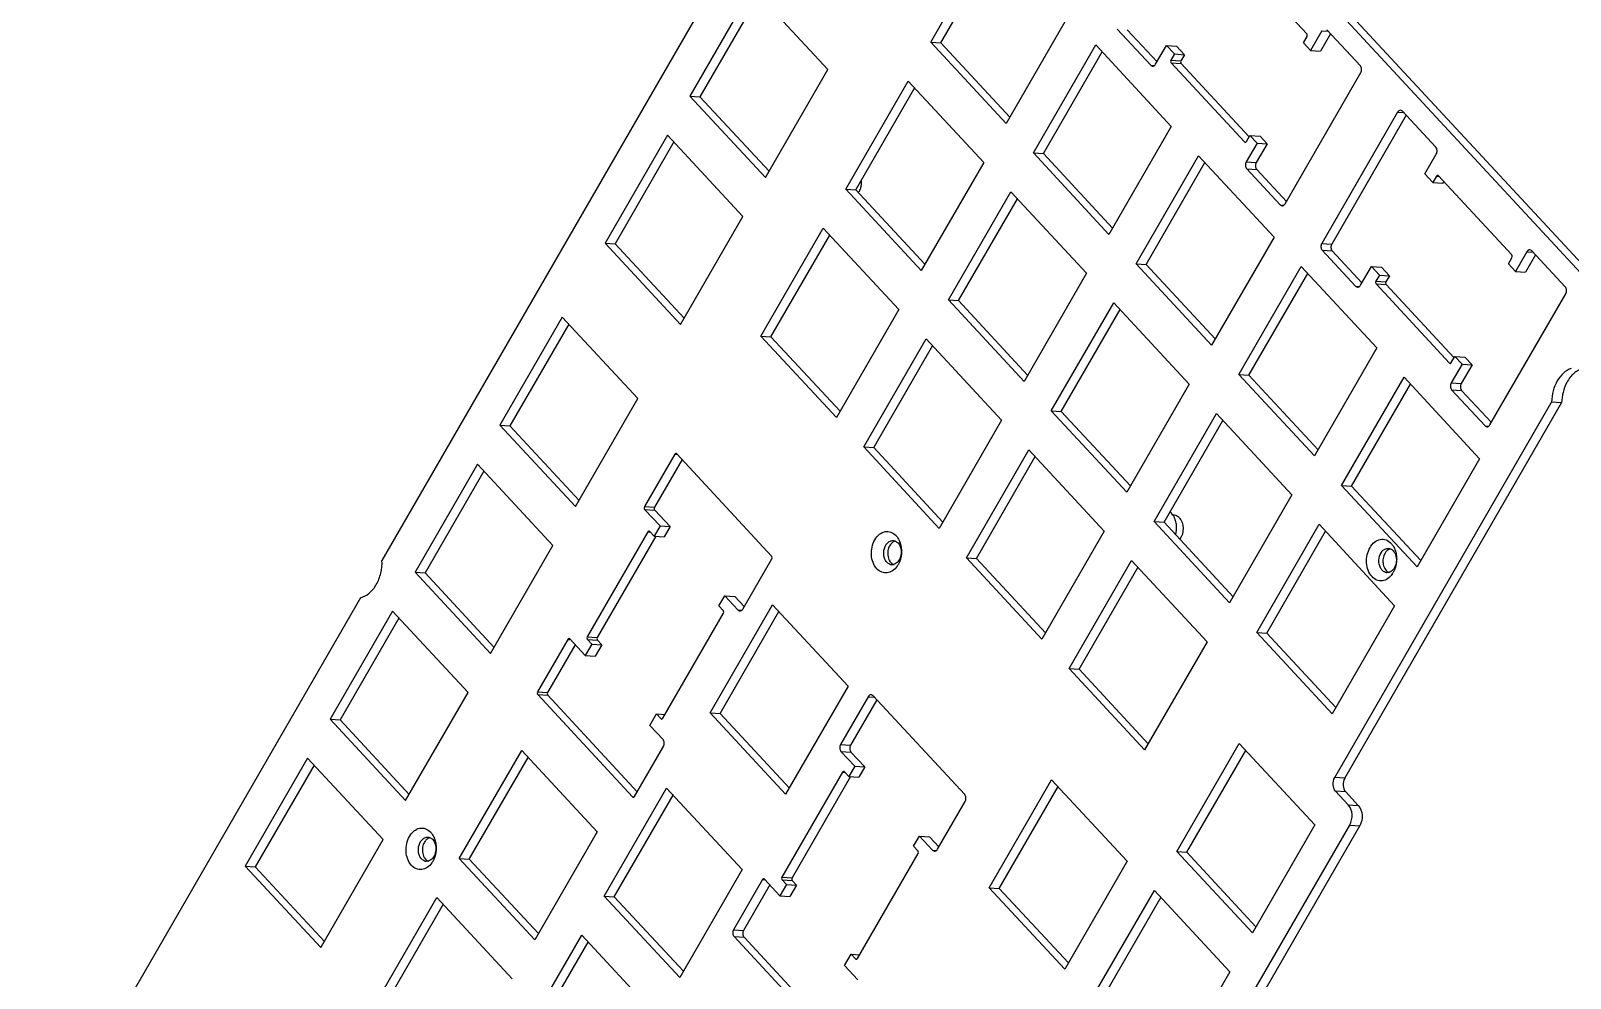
# Model space of a CAD drawing. Header units: millimetres. Extents: x 2563 to 3873, y -1388 to 61.
# Drawn here: x 3207.6 to 3366.7, y -1074.1 to -976.2 of the extents above; entities that cross this region are included whole.
import ezdxf

# ---------------------------------------------------------------- set-up
doc = ezdxf.new("R2010")
doc.units = ezdxf.units.MM
doc.header["$LTSCALE"] = 30.734
doc.layers.get('0').update_dxf_attribs({"linetype": 'CONTINUOUS'})

msp = doc.modelspace()

# ---------------------------------------------------------------- linework, layer by layer
at = {"color": 7, "linetype": 'Continuous'}
for p, q in [((3369.542, -1003.128), (3304.277, -932.716)), ((3370.579, -1003.198), (3305.313, -932.786)), ((3289.886, -951.218), (3243.869, -1030.922)), ((3300.583, -977.34), (3307.031, -966.172)), ((3301.62, -977.41), (3307.694, -966.888)), ((3339.456, -976.494), (3331.876, -968.317)), ((3282.146, -971.753), (3275.699, -982.92)), ((3289.949, -980.171), (3282.146, -971.753)), ((3282.809, -972.468), (3276.735, -982.99)), ((3314.834, -974.59), (3308.386, -985.758)), ((3319.866, -975.995), (3323.321, -979.723)), ((3320.902, -976.065), (3323.973, -979.378)), ((3339.107, -977.412), (3339.476, -976.774)), ((3341.022, -976.166), (3339.844, -978.207)), ((3341.916, -976.483), (3340.88, -978.277)), ((3341.022, -976.166), (3341.662, -976.21)), ((3344.987, -979.796), (3341.531, -976.068)), ((3308.386, -985.758), (3300.583, -977.34)), ((3300.583, -977.34), (3301.62, -977.41)), ((3308.759, -985.112), (3301.62, -977.41)), ((3311.201, -988.794), (3317.648, -977.627)), ((3312.237, -988.864), (3318.312, -978.343)), ((3317.648, -977.627), (3325.451, -986.045)), ((3323.83, -979.625), (3324.954, -977.678)), ((3324.954, -977.678), (3325.778, -978.566)), ((3324.954, -977.678), (3325.991, -977.747)), ((3325.991, -977.747), (3326.814, -978.636)), ((3339.844, -978.207), (3339.107, -977.412)), ((3339.844, -978.207), (3340.88, -978.277)), ((3323.321, -979.723), (3323.711, -979.749)), ((3325.778, -978.566), (3325.41, -979.204)), ((3325.41, -979.204), (3326.446, -979.274)), ((3325.429, -979.484), (3326.465, -979.554)), ((3325.429, -979.484), (3333.009, -987.662)), ((3325.778, -978.566), (3326.814, -978.636)), ((3326.814, -978.636), (3326.446, -979.274)), ((3326.465, -979.554), (3333.458, -987.098)), ((3283.501, -991.338), (3289.949, -980.171)), ((3291.81, -992.535), (3298.258, -981.368)), ((3298.258, -981.368), (3306.061, -989.786)), ((3337.206, -994.056), (3345.035, -980.496)), ((3275.699, -982.92), (3283.501, -991.338)), ((3275.699, -982.92), (3276.735, -982.99)), ((3276.735, -982.99), (3283.874, -990.692)), ((3292.847, -992.605), (3298.921, -982.084)), ((3348.825, -984.585), (3340.996, -998.145)), ((3348.825, -984.585), (3349.465, -984.628)), ((3352.79, -988.215), (3349.334, -984.486)), ((3325.451, -986.045), (3319.004, -997.212)), ((3349.719, -984.902), (3342.033, -998.215)), ((3273.373, -986.948), (3266.925, -998.115)), ((3274.036, -987.664), (3267.962, -998.185)), ((3281.176, -995.366), (3273.373, -986.948)), ((3333.009, -987.662), (3333.09, -987.667)), ((3334.318, -987.779), (3333.193, -989.727)), ((3333.212, -987.622), (3333.581, -986.984)), ((3333.581, -986.984), (3334.617, -987.054)), ((3333.581, -986.984), (3334.318, -987.779)), ((3335.354, -987.849), (3334.23, -989.797)), ((3334.318, -987.779), (3335.354, -987.849)), ((3334.617, -987.054), (3335.354, -987.849)), ((3319.004, -997.212), (3311.201, -988.794)), ((3311.201, -988.794), (3312.237, -988.864)), ((3319.377, -996.567), (3312.237, -988.864)), ((3321.818, -1000.249), (3328.266, -989.082)), ((3328.266, -989.082), (3336.069, -997.5)), ((3351.66, -990.955), (3352.838, -988.914)), ((3306.061, -989.786), (3299.613, -1000.953)), ((3322.855, -1000.319), (3328.929, -989.798)), ((3333.193, -989.727), (3334.23, -989.797)), ((3333.242, -990.426), (3334.278, -990.496)), ((3333.242, -990.426), (3336.697, -994.154)), ((3334.278, -990.496), (3337.349, -993.809)), ((3352.484, -991.844), (3351.66, -990.955)), ((3352.852, -991.205), (3352.484, -991.844)), ((3352.852, -991.205), (3353.052, -991.219)), ((3360.636, -999.344), (3353.056, -991.166)), ((3299.613, -1000.953), (3291.81, -992.535)), ((3291.81, -992.535), (3292.847, -992.605)), ((3299.986, -1000.307), (3292.847, -992.605)), ((3302.428, -1003.99), (3308.875, -992.823)), ((3308.875, -992.823), (3316.678, -1001.241)), ((3352.484, -991.844), (3353.52, -991.913)), ((3353.608, -991.762), (3353.52, -991.913)), ((3303.464, -1004.06), (3309.539, -993.538)), ((3336.697, -994.154), (3337.087, -994.181)), ((3274.728, -1006.534), (3281.176, -995.366)), ((3283.037, -1007.73), (3289.485, -996.563)), ((3284.073, -1007.8), (3290.148, -997.279)), ((3289.485, -996.563), (3297.287, -1004.981)), ((3336.069, -997.5), (3329.621, -1008.667)), ((3266.925, -998.115), (3274.728, -1006.534)), ((3266.925, -998.115), (3267.962, -998.185)), ((3267.962, -998.185), (3275.101, -1005.888)), ((3340.996, -998.145), (3342.033, -998.215)), ((3341.045, -998.844), (3342.081, -998.914)), ((3341.045, -998.844), (3344.5, -1002.572)), ((3342.081, -998.914), (3345.152, -1002.227)), ((3362.202, -999.016), (3361.023, -1001.057)), ((3362.202, -999.016), (3362.842, -999.059)), ((3366.166, -1002.646), (3362.711, -998.918)), ((3321.818, -1000.249), (3322.855, -1000.319)), ((3329.621, -1008.667), (3321.818, -1000.249)), ((3329.994, -1008.021), (3322.855, -1000.319)), ((3332.436, -1011.704), (3338.883, -1000.537)), ((3338.883, -1000.537), (3346.686, -1008.955)), ((3345.009, -1002.474), (3346.134, -1000.527)), ((3346.134, -1000.527), (3347.17, -1000.597)), ((3346.134, -1000.527), (3346.957, -1001.415)), ((3347.17, -1000.597), (3347.994, -1001.485)), ((3360.286, -1000.262), (3360.655, -999.624)), ((3361.023, -1001.057), (3360.286, -1000.262)), ((3363.095, -999.333), (3362.06, -1001.127)), ((3316.678, -1001.241), (3310.231, -1012.408)), ((3333.472, -1011.774), (3339.547, -1001.252)), ((3346.957, -1001.415), (3346.589, -1002.054)), ((3346.589, -1002.054), (3347.625, -1002.124)), ((3346.608, -1002.333), (3347.644, -1002.403)), ((3346.608, -1002.333), (3354.188, -1010.511)), ((3346.957, -1001.415), (3347.994, -1001.485)), ((3347.994, -1001.485), (3347.625, -1002.124)), ((3361.023, -1001.057), (3362.06, -1001.127)), ((3344.5, -1002.572), (3344.89, -1002.599)), ((3347.644, -1002.403), (3354.637, -1009.948)), ((3358.386, -1016.905), (3366.215, -1003.345)), ((3297.287, -1004.981), (3290.84, -1016.149)), ((3310.231, -1012.408), (3302.428, -1003.99)), ((3302.428, -1003.99), (3303.464, -1004.06)), ((3310.603, -1011.762), (3303.464, -1004.06)), ((3313.045, -1015.445), (3319.493, -1004.277)), ((3314.081, -1015.514), (3320.156, -1004.993)), ((3319.493, -1004.277), (3327.295, -1012.695)), ((3262.504, -1005.773), (3256.057, -1016.94)), ((3263.168, -1006.489), (3257.093, -1017.01)), ((3270.307, -1014.191), (3262.504, -1005.773)), ((3290.84, -1016.149), (3283.037, -1007.73)), ((3283.037, -1007.73), (3284.073, -1007.8)), ((3291.213, -1015.503), (3284.073, -1007.8)), ((3293.655, -1019.185), (3300.102, -1008.018)), ((3294.691, -1019.255), (3300.765, -1008.734)), ((3300.102, -1008.018), (3307.905, -1016.436)), ((3346.686, -1008.955), (3340.239, -1020.122)), ((3354.392, -1010.472), (3354.76, -1009.834)), ((3354.76, -1009.834), (3355.796, -1009.904)), ((3354.76, -1009.834), (3355.497, -1010.629)), ((3355.796, -1009.904), (3356.533, -1010.699)), ((3332.436, -1011.704), (3333.472, -1011.774)), ((3340.239, -1020.122), (3332.436, -1011.704)), ((3340.612, -1019.476), (3333.472, -1011.774)), ((3354.188, -1010.511), (3354.269, -1010.517)), ((3355.497, -1010.629), (3354.373, -1012.576)), ((3356.533, -1010.699), (3355.409, -1012.646)), ((3355.497, -1010.629), (3356.533, -1010.699)), ((3327.295, -1012.695), (3320.848, -1023.863)), ((3343.053, -1023.159), (3349.501, -1011.991)), ((3344.09, -1023.229), (3350.164, -1012.707)), ((3349.501, -1011.991), (3357.304, -1020.409)), ((3354.373, -1012.576), (3355.409, -1012.646)), ((3354.421, -1013.276), (3355.457, -1013.346)), ((3354.421, -1013.276), (3357.877, -1017.004)), ((3355.457, -1013.346), (3358.528, -1016.658)), ((3263.86, -1025.358), (3270.307, -1014.191)), ((3342.34, -1053.377), (3364.759, -1014.546)), ((3343.377, -1053.447), (3365.795, -1014.616)), ((3365.795, -1014.616), (3364.759, -1014.546)), ((3307.905, -1016.436), (3301.457, -1027.603)), ((3320.848, -1023.863), (3313.045, -1015.445)), ((3313.045, -1015.445), (3314.081, -1015.514)), ((3321.221, -1023.217), (3314.081, -1015.514)), ((3323.663, -1026.899), (3330.11, -1015.732)), ((3324.699, -1026.969), (3330.774, -1016.448)), ((3330.11, -1015.732), (3337.913, -1024.15)), ((3256.057, -1016.94), (3263.86, -1025.358)), ((3256.057, -1016.94), (3257.093, -1017.01)), ((3257.093, -1017.01), (3264.233, -1024.713)), ((3357.877, -1017.004), (3358.266, -1017.03)), ((3301.457, -1027.603), (3293.655, -1019.185)), ((3293.655, -1019.185), (3294.691, -1019.255)), ((3301.83, -1026.958), (3294.691, -1019.255)), ((3304.272, -1030.64), (3310.72, -1019.473)), ((3310.72, -1019.473), (3318.522, -1027.891)), ((3253.731, -1020.968), (3247.284, -1032.136)), ((3261.534, -1029.387), (3253.731, -1020.968)), ((3274.129, -1019.936), (3270.997, -1025.36)), ((3274.884, -1020.492), (3272.033, -1025.43)), ((3274.129, -1019.936), (3274.329, -1019.949)), ((3284.141, -1030.479), (3274.332, -1019.896)), ((3305.308, -1030.71), (3311.383, -1020.188)), ((3357.304, -1020.409), (3350.856, -1031.577)), ((3254.395, -1021.684), (3248.32, -1032.206)), ((3337.913, -1024.15), (3331.466, -1035.317)), ((3343.053, -1023.159), (3344.09, -1023.229)), ((3350.856, -1031.577), (3343.053, -1023.159)), ((3351.229, -1030.931), (3344.09, -1023.229)), ((3270.997, -1025.36), (3272.033, -1025.43)), ((3271.016, -1025.639), (3272.61, -1027.358)), ((3271.016, -1025.639), (3272.053, -1025.709)), ((3272.053, -1025.709), (3273.646, -1027.428)), ((3325.566, -1026.194), (3325.684, -1026.202)), ((3272.61, -1027.358), (3272.001, -1028.413)), ((3272.61, -1027.358), (3273.646, -1027.428)), ((3273.646, -1027.428), (3273.037, -1028.483)), ((3323.663, -1026.899), (3324.699, -1026.969)), ((3331.466, -1035.317), (3323.663, -1026.899)), ((3331.838, -1034.672), (3324.699, -1026.969)), ((3334.28, -1038.354), (3340.728, -1027.187)), ((3340.728, -1027.187), (3348.53, -1035.605)), ((3255.087, -1040.554), (3261.534, -1029.387)), ((3271.351, -1027.971), (3265.088, -1038.819)), ((3272.166, -1028.424), (3266.124, -1038.889)), ((3271.351, -1027.971), (3271.551, -1027.985)), ((3272.001, -1028.413), (3271.555, -1027.932)), ((3272.001, -1028.413), (3273.037, -1028.483)), ((3318.522, -1027.891), (3312.075, -1039.058)), ((3335.316, -1038.424), (3341.391, -1027.902)), ((3281.167, -1035.944), (3284.161, -1030.759)), ((3304.272, -1030.64), (3305.308, -1030.71)), ((3312.075, -1039.058), (3304.272, -1030.64)), ((3312.448, -1038.412), (3305.308, -1030.71)), ((3314.89, -1042.095), (3321.337, -1030.927)), ((3321.337, -1030.927), (3329.14, -1039.346)), ((3247.284, -1032.136), (3255.087, -1040.554)), ((3247.284, -1032.136), (3248.32, -1032.206)), ((3248.32, -1032.206), (3255.46, -1039.908)), ((3315.926, -1042.165), (3322, -1031.643)), ((3241.643, -1034.778), (3188.974, -1126.003)), ((3277.789, -1046.665), (3284.237, -1035.497)), ((3278.689, -1035.629), (3279.298, -1034.574)), ((3279.135, -1036.11), (3278.689, -1035.629)), ((3279.298, -1034.574), (3280.658, -1036.042)), ((3279.298, -1034.574), (3280.334, -1034.644)), ((3280.334, -1034.644), (3281.31, -1035.697)), ((3284.237, -1035.497), (3292.04, -1043.916)), ((3348.53, -1035.605), (3342.083, -1046.772)), ((3244.958, -1036.164), (3238.511, -1047.331)), ((3245.622, -1036.88), (3239.547, -1047.401)), ((3252.761, -1044.582), (3244.958, -1036.164)), ((3272.891, -1047.238), (3279.154, -1036.389)), ((3278.826, -1046.735), (3284.9, -1036.213)), ((3280.658, -1036.042), (3281.048, -1036.068)), ((3265.088, -1038.819), (3266.124, -1038.889)), ((3334.28, -1038.354), (3335.316, -1038.424)), ((3342.083, -1046.772), (3334.28, -1038.354)), ((3342.456, -1046.126), (3335.316, -1038.424)), ((3263.076, -1039.079), (3259.944, -1044.504)), ((3263.831, -1039.636), (3260.98, -1044.573)), ((3263.076, -1039.079), (3263.276, -1039.093)), ((3264.873, -1040.759), (3263.279, -1039.04)), ((3265.553, -1039.58), (3264.873, -1040.759)), ((3265.107, -1039.099), (3265.553, -1039.58)), ((3265.107, -1039.099), (3266.144, -1039.169)), ((3265.553, -1039.58), (3266.589, -1039.65)), ((3266.589, -1039.65), (3265.909, -1040.829)), ((3266.144, -1039.169), (3266.589, -1039.65)), ((3329.14, -1039.346), (3322.692, -1050.513)), ((3264.873, -1040.759), (3265.909, -1040.829)), ((3314.89, -1042.095), (3315.926, -1042.165)), ((3322.692, -1050.513), (3314.89, -1042.095)), ((3323.065, -1049.867), (3315.926, -1042.165)), ((3246.314, -1055.749), (3252.761, -1044.582)), ((3259.944, -1044.504), (3260.98, -1044.573)), ((3259.964, -1044.783), (3269.773, -1055.366)), ((3259.964, -1044.783), (3261, -1044.853)), ((3261, -1044.853), (3270.257, -1054.841)), ((3292.04, -1043.916), (3285.592, -1055.083)), ((3294.113, -1045.011), (3291.258, -1049.956)), ((3295.007, -1045.328), (3292.294, -1050.026)), ((3294.113, -1045.011), (3294.753, -1045.054)), ((3304.097, -1055.135), (3294.622, -1044.913)), ((3271.561, -1047.975), (3272.241, -1046.796)), ((3272.241, -1046.796), (3272.687, -1047.277)), ((3272.241, -1046.796), (3273.112, -1046.855)), ((3285.592, -1055.083), (3277.789, -1046.665)), ((3277.789, -1046.665), (3278.826, -1046.735)), ((3285.965, -1054.437), (3278.826, -1046.735)), ((3238.511, -1047.331), (3246.314, -1055.749)), ((3238.511, -1047.331), (3239.547, -1047.401)), ((3239.547, -1047.401), (3246.686, -1055.104)), ((3272.922, -1049.443), (3271.561, -1047.975)), ((3272.687, -1047.277), (3272.768, -1047.282)), ((3291.258, -1049.956), (3292.294, -1050.026)), ((3326.025, -1061.018), (3332.473, -1049.851)), ((3332.473, -1049.851), (3340.275, -1058.269)), ((3236.185, -1051.359), (3229.738, -1062.527)), ((3243.988, -1059.777), (3236.185, -1051.359)), ((3251.859, -1061.732), (3258.307, -1050.565)), ((3252.896, -1061.802), (3258.97, -1051.281)), ((3258.307, -1050.565), (3266.11, -1058.983)), ((3269.976, -1055.327), (3272.97, -1050.142)), ((3291.306, -1050.656), (3292.732, -1052.194)), ((3291.306, -1050.656), (3292.343, -1050.726)), ((3292.343, -1050.726), (3293.769, -1052.264)), ((3327.061, -1061.088), (3333.136, -1050.566)), ((3236.848, -1052.075), (3230.774, -1062.597)), ((3291.474, -1052.807), (3285.211, -1063.655)), ((3292.289, -1053.26), (3286.247, -1063.725)), ((3291.474, -1052.807), (3291.674, -1052.821)), ((3292.123, -1053.249), (3291.678, -1052.768)), ((3292.732, -1052.194), (3292.123, -1053.249)), ((3292.123, -1053.249), (3293.16, -1053.319)), ((3292.732, -1052.194), (3293.769, -1052.264)), ((3293.769, -1052.264), (3293.16, -1053.319)), ((3266.843, -1065.625), (3273.29, -1054.458)), ((3273.29, -1054.458), (3281.093, -1062.876)), ((3306.635, -1064.759), (3313.082, -1053.591)), ((3307.671, -1064.829), (3313.745, -1054.307)), ((3313.082, -1053.591), (3320.885, -1062.01)), ((3343.377, -1053.447), (3342.34, -1053.377)), ((3343.473, -1054.846), (3342.437, -1054.776)), ((3343.741, -1056.183), (3342.437, -1054.776)), ((3344.778, -1056.253), (3343.473, -1054.846)), ((3267.879, -1065.695), (3273.953, -1055.174)), ((3269.773, -1055.366), (3269.854, -1055.372)), ((3301.29, -1060.78), (3304.145, -1055.834)), ((3343.741, -1056.183), (3344.778, -1056.253)), ((3266.11, -1058.983), (3259.662, -1070.15)), ((3298.812, -1060.464), (3299.42, -1059.41)), ((3299.42, -1059.41), (3300.457, -1059.48)), ((3299.42, -1059.41), (3300.781, -1060.878)), ((3300.457, -1059.48), (3301.433, -1060.533)), ((3317.13, -1104.625), (3343.886, -1058.281)), ((3318.166, -1104.695), (3344.923, -1058.351)), ((3340.275, -1058.269), (3333.828, -1069.436)), ((3343.886, -1058.281), (3344.923, -1058.351)), ((3237.541, -1070.945), (3243.988, -1059.777)), ((3293.014, -1072.073), (3299.277, -1061.225)), ((3299.257, -1060.945), (3298.812, -1060.464)), ((3300.781, -1060.878), (3301.171, -1060.904)), ((3326.025, -1061.018), (3327.061, -1061.088)), ((3333.828, -1069.436), (3326.025, -1061.018)), ((3334.201, -1068.79), (3327.061, -1061.088)), ((3229.738, -1062.527), (3237.541, -1070.945)), ((3229.738, -1062.527), (3230.774, -1062.597)), ((3230.774, -1062.597), (3237.913, -1070.299)), ((3259.662, -1070.15), (3251.859, -1061.732)), ((3251.859, -1061.732), (3252.896, -1061.802)), ((3260.035, -1069.505), (3252.896, -1061.802)), ((3320.885, -1062.01), (3314.437, -1073.177)), ((3281.093, -1062.876), (3274.645, -1074.043)), ((3283.199, -1063.915), (3280.205, -1069.1)), ((3283.199, -1063.915), (3283.399, -1063.929)), ((3284.995, -1065.595), (3283.402, -1063.876)), ((3285.676, -1064.416), (3284.995, -1065.595)), ((3285.211, -1063.655), (3286.247, -1063.725)), ((3285.23, -1063.935), (3285.676, -1064.416)), ((3285.23, -1063.935), (3286.266, -1064.005)), ((3285.676, -1064.416), (3286.712, -1064.486)), ((3286.266, -1064.005), (3286.712, -1064.486)), ((3243.086, -1076.928), (3249.534, -1065.76)), ((3249.534, -1065.76), (3257.336, -1074.179)), ((3274.645, -1074.043), (3266.843, -1065.625)), ((3266.843, -1065.625), (3267.879, -1065.695)), ((3275.018, -1073.398), (3267.879, -1065.695)), ((3283.954, -1064.471), (3281.241, -1069.17)), ((3284.995, -1065.595), (3286.032, -1065.665)), ((3286.712, -1064.486), (3286.032, -1065.665)), ((3306.635, -1064.759), (3307.671, -1064.829)), ((3314.437, -1073.177), (3306.635, -1064.759)), ((3314.81, -1072.531), (3307.671, -1064.829)), ((3317.252, -1076.213), (3323.7, -1065.046)), ((3318.288, -1076.283), (3324.363, -1065.762)), ((3323.7, -1065.046), (3331.502, -1073.464)), ((3244.122, -1076.998), (3250.197, -1066.476)), ((3280.205, -1069.1), (3281.241, -1069.17)), ((3258.069, -1080.821), (3264.517, -1069.653)), ((3259.106, -1080.891), (3265.18, -1070.369)), ((3264.517, -1069.653), (3272.32, -1078.072)), ((3280.254, -1069.8), (3281.29, -1069.87)), ((3280.254, -1069.8), (3289.728, -1080.022)), ((3281.29, -1069.87), (3290.38, -1079.677)), ((3291.684, -1072.81), (3292.364, -1071.632)), ((3292.364, -1071.632), (3293.235, -1071.69)), ((3292.364, -1071.632), (3292.81, -1072.113)), ((3292.81, -1072.113), (3292.891, -1072.118)), ((3293.044, -1074.278), (3291.684, -1072.81)), ((3331.502, -1073.464), (3325.055, -1084.632))]:
    msp.add_line(p, q, dxfattribs=at)
for centre, radius, start, end in [((3291.365, -991.779), 2.07, 347.67468, 4.8481), ((3324.422, -1027.001), 1.425, 42.76841, 51.07924), ((3324.081, -1027.271), 1.861, 29.75794, 34.10822), ((3323.765, -1027.426), 2.213, 18.91531, 21.49828), ((3295.176, -1029.851), 2.369, 19.34518, 21.50483), ((3346.356, -1030.66), 2.369, 19.34518, 21.50483), ((3296.594, -1030.691), 0.673, 249.4994, 254.31806), ((3296.588, -1030.71), 0.653, 254.34493, 266.14095), ((3296.578, -1030.653), 0.711, 285.6252, 289.42101), ((3295.274, -1030.251), 2.23, 325.30026, 330.02624), ((3347.775, -1031.499), 0.673, 249.4994, 254.31806), ((3347.769, -1031.518), 0.653, 254.34493, 266.14095), ((3347.759, -1031.462), 0.711, 285.6252, 289.42101), ((3346.454, -1031.06), 2.23, 325.30026, 330.02624), ((3247.081, -1060.515), 2.369, 19.34518, 21.50483), ((3248.499, -1061.354), 0.673, 249.4994, 254.31806), ((3248.494, -1061.373), 0.653, 254.34493, 266.14095), ((3248.483, -1061.316), 0.711, 285.6252, 289.42101), ((3247.179, -1060.915), 2.23, 325.30026, 330.02624)]:
    msp.add_arc(centre, radius, start, end, dxfattribs=at)
for points, knots in [([(3339.476, -976.774), (3339.513, -976.71), (3339.522, -976.596), (3339.472, -976.511), (3339.456, -976.494)], [0, 0, 0, 0, 0.7653131, 1, 1, 1, 1]), ([(3323.321, -979.723), (3323.335, -979.738), (3323.389, -979.788), (3323.463, -979.819), (3323.518, -979.823)], [0, 0, 0, 0, 0.265136, 1, 1, 1, 1]), ([(3323.678, -979.784), (3323.693, -979.775), (3323.754, -979.733), (3323.802, -979.674), (3323.83, -979.625)], [0, 0, 0, 0, 0.2362048, 1, 1, 1, 1]), ([(3325.41, -979.204), (3325.373, -979.268), (3325.364, -979.382), (3325.414, -979.467), (3325.429, -979.484)], [0, 0, 0, 0, 0.7653131, 1, 1, 1, 1]), ([(3326.446, -979.274), (3326.409, -979.338), (3326.4, -979.452), (3326.45, -979.537), (3326.465, -979.554)], [0, 0, 0, 0, 0.7653131, 1, 1, 1, 1]), ([(3345.035, -980.496), (3345.099, -980.386), (3345.152, -980.134), (3345.067, -979.883), (3344.987, -979.796)], [0, 0, 0, 0, 0.516988, 1, 1, 1, 1]), ([(3349.138, -984.386), (3349.078, -984.382), (3348.946, -984.423), (3348.86, -984.525), (3348.825, -984.585)], [0, 0, 0, 0, 0.4637418, 1, 1, 1, 1]), ([(3349.334, -984.486), (3349.321, -984.472), (3349.266, -984.421), (3349.192, -984.39), (3349.138, -984.386)], [0, 0, 0, 0, 0.265136, 1, 1, 1, 1]), ([(3352.838, -988.914), (3352.901, -988.805), (3352.954, -988.552), (3352.87, -988.301), (3352.79, -988.215)], [0, 0, 0, 0, 0.516988, 1, 1, 1, 1]), ([(3333.193, -989.727), (3333.13, -989.836), (3333.077, -990.089), (3333.162, -990.34), (3333.242, -990.426)], [0, 0, 0, 0, 0.516988, 1, 1, 1, 1]), ([(3334.23, -989.797), (3334.167, -989.906), (3334.114, -990.159), (3334.198, -990.41), (3334.278, -990.496)], [0, 0, 0, 0, 0.516988, 1, 1, 1, 1]), ([(3352.977, -991.126), (3352.965, -991.125), (3352.914, -991.131), (3352.872, -991.171), (3352.852, -991.205)], [0, 0, 0, 0, 0.23075, 1, 1, 1, 1]), ([(3293.388, -992.221), (3293.375, -992.282), (3293.312, -992.515), (3293.205, -992.738), (3293.1, -992.882)], [0, 0, 0, 0, 0.2598976, 1, 1, 1, 1]), ([(3336.697, -994.154), (3336.711, -994.169), (3336.766, -994.219), (3336.839, -994.251), (3336.894, -994.254)], [0, 0, 0, 0, 0.265136, 1, 1, 1, 1]), ([(3337.054, -994.215), (3337.069, -994.206), (3337.13, -994.164), (3337.178, -994.105), (3337.206, -994.056)], [0, 0, 0, 0, 0.2362048, 1, 1, 1, 1]), ([(3340.996, -998.145), (3340.933, -998.254), (3340.88, -998.507), (3340.965, -998.758), (3341.045, -998.844)], [0, 0, 0, 0, 0.516988, 1, 1, 1, 1]), ([(3342.033, -998.215), (3341.969, -998.324), (3341.916, -998.577), (3342.001, -998.828), (3342.081, -998.914)], [0, 0, 0, 0, 0.516988, 1, 1, 1, 1]), ([(3362.514, -998.818), (3362.455, -998.814), (3362.322, -998.854), (3362.236, -998.956), (3362.202, -999.016)], [0, 0, 0, 0, 0.4637418, 1, 1, 1, 1]), ([(3362.711, -998.918), (3362.697, -998.903), (3362.643, -998.853), (3362.569, -998.821), (3362.514, -998.818)], [0, 0, 0, 0, 0.265136, 1, 1, 1, 1]), ([(3360.655, -999.624), (3360.692, -999.559), (3360.701, -999.445), (3360.651, -999.36), (3360.636, -999.344)], [0, 0, 0, 0, 0.7653131, 1, 1, 1, 1]), ([(3346.589, -1002.054), (3346.552, -1002.118), (3346.543, -1002.232), (3346.593, -1002.317), (3346.608, -1002.333)], [0, 0, 0, 0, 0.7653131, 1, 1, 1, 1]), ([(3347.625, -1002.124), (3347.588, -1002.188), (3347.579, -1002.302), (3347.629, -1002.387), (3347.644, -1002.403)], [0, 0, 0, 0, 0.7653131, 1, 1, 1, 1]), ([(3344.5, -1002.572), (3344.514, -1002.587), (3344.568, -1002.637), (3344.642, -1002.669), (3344.697, -1002.673)], [0, 0, 0, 0, 0.265136, 1, 1, 1, 1]), ([(3344.857, -1002.633), (3344.872, -1002.625), (3344.933, -1002.582), (3344.981, -1002.523), (3345.009, -1002.474)], [0, 0, 0, 0, 0.2362048, 1, 1, 1, 1]), ([(3366.215, -1003.345), (3366.278, -1003.236), (3366.331, -1002.983), (3366.246, -1002.732), (3366.166, -1002.646)], [0, 0, 0, 0, 0.516988, 1, 1, 1, 1]), ([(3366.769, -1011.065), (3366.48, -1011.171), (3365.918, -1011.534), (3365.287, -1012.358), (3364.873, -1013.394), (3364.767, -1014.157), (3364.759, -1014.546)], [0, 0, 0, 0, 0.2177218, 0.4602171, 0.72452, 1, 1, 1, 1]), ([(3367.805, -1011.135), (3367.7, -1011.173), (3367.268, -1011.373), (3366.904, -1011.704), (3366.679, -1011.987)], [0, 0, 0, 0, 0.2365376, 1, 1, 1, 1]), ([(3354.373, -1012.576), (3354.31, -1012.685), (3354.257, -1012.938), (3354.341, -1013.189), (3354.421, -1013.276)], [0, 0, 0, 0, 0.516988, 1, 1, 1, 1]), ([(3355.409, -1012.646), (3355.346, -1012.755), (3355.293, -1013.008), (3355.377, -1013.259), (3355.457, -1013.346)], [0, 0, 0, 0, 0.516988, 1, 1, 1, 1]), ([(3366.679, -1011.987), (3366.541, -1012.16), (3366.033, -1012.949), (3365.81, -1013.904), (3365.795, -1014.616)], [0, 0, 0, 0, 0.2370169, 1, 1, 1, 1]), ([(3357.877, -1017.004), (3357.89, -1017.018), (3357.945, -1017.069), (3358.019, -1017.1), (3358.073, -1017.104)], [0, 0, 0, 0, 0.265136, 1, 1, 1, 1]), ([(3358.233, -1017.065), (3358.248, -1017.056), (3358.309, -1017.014), (3358.357, -1016.954), (3358.386, -1016.905)], [0, 0, 0, 0, 0.2362048, 1, 1, 1, 1]), ([(3274.253, -1019.856), (3274.242, -1019.855), (3274.19, -1019.861), (3274.148, -1019.902), (3274.129, -1019.936)], [0, 0, 0, 0, 0.23075, 1, 1, 1, 1]), ([(3270.997, -1025.36), (3270.96, -1025.424), (3270.951, -1025.538), (3271.001, -1025.623), (3271.016, -1025.639)], [0, 0, 0, 0, 0.7653131, 1, 1, 1, 1]), ([(3272.033, -1025.43), (3271.996, -1025.494), (3271.987, -1025.608), (3272.037, -1025.693), (3272.053, -1025.709)], [0, 0, 0, 0, 0.7653131, 1, 1, 1, 1]), ([(3325.986, -1027.351), (3325.982, -1027.295), (3325.961, -1027.077), (3325.912, -1026.862), (3325.859, -1026.708)], [0, 0, 0, 0, 0.2550957, 1, 1, 1, 1]), ([(3325.901, -1026.248), (3325.936, -1026.26), (3326.074, -1026.321), (3326.196, -1026.418), (3326.274, -1026.502)], [0, 0, 0, 0, 0.2414709, 1, 1, 1, 1]), ([(3326.274, -1026.502), (3326.533, -1026.782), (3326.784, -1027.601), (3326.568, -1028.41), (3326.332, -1028.735)], [0, 0, 0, 0, 0.4874752, 1, 1, 1, 1]), ([(3271.476, -1027.892), (3271.464, -1027.891), (3271.413, -1027.896), (3271.371, -1027.937), (3271.351, -1027.971)], [0, 0, 0, 0, 0.23075, 1, 1, 1, 1]), ([(3295.017, -1031.788), (3294.672, -1031.415), (3294.4, -1030.595), (3294.481, -1029.538), (3294.759, -1028.782), (3295.223, -1028.203), (3295.834, -1027.89), (3296.497, -1027.943), (3296.851, -1028.2), (3296.997, -1028.358)], [0, 0, 0, 0, 0.2627513, 0.407557, 0.5469772, 0.6729125, 0.7839529, 0.8884344, 1, 1, 1, 1]), ([(3295.808, -1030.687), (3295.72, -1030.429), (3295.686, -1029.874), (3295.904, -1029.355), (3296.077, -1029.16)], [0, 0, 0, 0, 0.5116141, 1, 1, 1, 1]), ([(3296.077, -1029.16), (3296.161, -1029.066), (3296.353, -1028.911), (3296.599, -1028.86), (3296.713, -1028.867)], [0, 0, 0, 0, 0.5251894, 1, 1, 1, 1]), ([(3296.492, -1029.188), (3296.465, -1029.218), (3296.358, -1029.353), (3296.28, -1029.509), (3296.236, -1029.632)], [0, 0, 0, 0, 0.2391772, 1, 1, 1, 1]), ([(3296.902, -1028.919), (3296.865, -1028.93), (3296.71, -1028.987), (3296.576, -1029.094), (3296.492, -1029.188)], [0, 0, 0, 0, 0.237164, 1, 1, 1, 1]), ([(3296.997, -1028.358), (3297.037, -1028.4), (3297.194, -1028.589), (3297.312, -1028.809), (3297.38, -1028.983)], [0, 0, 0, 0, 0.2380765, 1, 1, 1, 1]), ([(3297.204, -1029.117), (3297.258, -1029.176), (3297.46, -1029.457), (3297.536, -1029.816), (3297.532, -1030.081)], [0, 0, 0, 0, 0.2303945, 1, 1, 1, 1]), ([(3297.411, -1029.066), (3297.431, -1029.122), (3297.502, -1029.352), (3297.542, -1029.592), (3297.554, -1029.774)], [0, 0, 0, 0, 0.2445506, 1, 1, 1, 1]), ([(3346.197, -1032.596), (3345.852, -1032.224), (3345.581, -1031.403), (3345.662, -1030.347), (3345.939, -1029.591), (3346.404, -1029.012), (3347.015, -1028.699), (3347.678, -1028.751), (3348.031, -1029.008), (3348.178, -1029.166)], [0, 0, 0, 0, 0.2627513, 0.407557, 0.5469772, 0.6729125, 0.7839529, 0.8884344, 1, 1, 1, 1]), ([(3348.178, -1029.166), (3348.217, -1029.209), (3348.374, -1029.398), (3348.492, -1029.617), (3348.561, -1029.791)], [0, 0, 0, 0, 0.2380765, 1, 1, 1, 1]), ([(3241.643, -1034.778), (3241.974, -1034.697), (3242.635, -1034.335), (3243.36, -1033.416), (3243.808, -1032.234), (3243.888, -1031.362), (3243.869, -1030.922)], [0, 0, 0, 0, 0.2143395, 0.4562139, 0.7227617, 1, 1, 1, 1]), ([(3284.161, -1030.759), (3284.198, -1030.695), (3284.207, -1030.581), (3284.157, -1030.496), (3284.141, -1030.479)], [0, 0, 0, 0, 0.7653131, 1, 1, 1, 1]), ([(3296.053, -1031.112), (3296.027, -1031.083), (3295.923, -1030.956), (3295.848, -1030.805), (3295.808, -1030.687)], [0, 0, 0, 0, 0.2365284, 1, 1, 1, 1]), ([(3296.14, -1030.177), (3296.139, -1030.247), (3296.152, -1030.518), (3296.232, -1030.787), (3296.334, -1030.959)], [0, 0, 0, 0, 0.261664, 1, 1, 1, 1]), ([(3297.436, -1030.626), (3297.379, -1030.786), (3297.223, -1031.074), (3296.954, -1031.274), (3296.815, -1031.324)], [0, 0, 0, 0, 0.5349824, 1, 1, 1, 1]), ([(3297.554, -1029.774), (3297.564, -1029.914), (3297.562, -1030.461), (3297.409, -1031.013), (3297.205, -1031.365)], [0, 0, 0, 0, 0.256167, 1, 1, 1, 1]), ([(3346.988, -1031.495), (3346.9, -1031.237), (3346.867, -1030.682), (3347.085, -1030.163), (3347.258, -1029.969)], [0, 0, 0, 0, 0.5116141, 1, 1, 1, 1]), ([(3347.258, -1029.969), (3347.342, -1029.875), (3347.534, -1029.719), (3347.78, -1029.668), (3347.893, -1029.676)], [0, 0, 0, 0, 0.5251894, 1, 1, 1, 1]), ([(3347.32, -1030.985), (3347.319, -1031.056), (3347.332, -1031.326), (3347.413, -1031.596), (3347.515, -1031.768)], [0, 0, 0, 0, 0.261664, 1, 1, 1, 1]), ([(3347.673, -1029.996), (3347.645, -1030.027), (3347.539, -1030.161), (3347.46, -1030.317), (3347.416, -1030.44)], [0, 0, 0, 0, 0.2391772, 1, 1, 1, 1]), ([(3348.083, -1029.727), (3348.045, -1029.738), (3347.89, -1029.796), (3347.756, -1029.902), (3347.673, -1029.996)], [0, 0, 0, 0, 0.237164, 1, 1, 1, 1]), ([(3348.385, -1029.926), (3348.439, -1029.984), (3348.641, -1030.266), (3348.716, -1030.625), (3348.713, -1030.889)], [0, 0, 0, 0, 0.2303945, 1, 1, 1, 1]), ([(3348.735, -1030.582), (3348.745, -1030.722), (3348.743, -1031.27), (3348.589, -1031.821), (3348.386, -1032.174)], [0, 0, 0, 0, 0.256167, 1, 1, 1, 1]), ([(3348.592, -1029.875), (3348.612, -1029.93), (3348.683, -1030.161), (3348.722, -1030.401), (3348.735, -1030.582)], [0, 0, 0, 0, 0.2445506, 1, 1, 1, 1]), ([(3297.107, -1031.521), (3296.98, -1031.704), (3296.684, -1032.018), (3296.097, -1032.262), (3295.483, -1032.181), (3295.155, -1031.937), (3295.017, -1031.788)], [0, 0, 0, 0, 0.2734501, 0.5171602, 0.7503839, 1, 1, 1, 1]), ([(3296.358, -1031.321), (3296.33, -1031.311), (3296.217, -1031.26), (3296.117, -1031.181), (3296.053, -1031.112)], [0, 0, 0, 0, 0.2418604, 1, 1, 1, 1]), ([(3296.467, -1031.14), (3296.489, -1031.163), (3296.576, -1031.247), (3296.681, -1031.314), (3296.765, -1031.346)], [0, 0, 0, 0, 0.2601906, 1, 1, 1, 1]), ([(3348.288, -1032.329), (3348.161, -1032.512), (3347.864, -1032.827), (3347.278, -1033.07), (3346.664, -1032.99), (3346.336, -1032.745), (3346.197, -1032.596)], [0, 0, 0, 0, 0.2734501, 0.5171602, 0.7503839, 1, 1, 1, 1]), ([(3347.234, -1031.92), (3347.207, -1031.892), (3347.103, -1031.764), (3347.029, -1031.614), (3346.988, -1031.495)], [0, 0, 0, 0, 0.2365284, 1, 1, 1, 1]), ([(3347.539, -1032.13), (3347.511, -1032.119), (3347.397, -1032.068), (3347.298, -1031.989), (3347.234, -1031.92)], [0, 0, 0, 0, 0.2418604, 1, 1, 1, 1]), ([(3347.648, -1031.948), (3347.67, -1031.971), (3347.756, -1032.056), (3347.862, -1032.122), (3347.946, -1032.155)], [0, 0, 0, 0, 0.2601906, 1, 1, 1, 1]), ([(3348.617, -1031.434), (3348.559, -1031.595), (3348.404, -1031.882), (3348.135, -1032.083), (3347.995, -1032.132)], [0, 0, 0, 0, 0.5349824, 1, 1, 1, 1]), ([(3279.154, -1036.389), (3279.191, -1036.325), (3279.2, -1036.211), (3279.15, -1036.126), (3279.135, -1036.11)], [0, 0, 0, 0, 0.7653131, 1, 1, 1, 1]), ([(3280.658, -1036.042), (3280.672, -1036.056), (3280.727, -1036.107), (3280.8, -1036.138), (3280.855, -1036.142)], [0, 0, 0, 0, 0.265136, 1, 1, 1, 1]), ([(3281.015, -1036.103), (3281.03, -1036.094), (3281.091, -1036.052), (3281.139, -1035.993), (3281.167, -1035.944)], [0, 0, 0, 0, 0.2362048, 1, 1, 1, 1]), ([(3265.088, -1038.819), (3265.051, -1038.884), (3265.042, -1038.998), (3265.092, -1039.083), (3265.107, -1039.099)], [0, 0, 0, 0, 0.7653131, 1, 1, 1, 1]), ([(3266.124, -1038.889), (3266.087, -1038.953), (3266.078, -1039.068), (3266.128, -1039.152), (3266.144, -1039.169)], [0, 0, 0, 0, 0.7653131, 1, 1, 1, 1]), ([(3263.201, -1039), (3263.189, -1038.999), (3263.137, -1039.005), (3263.095, -1039.046), (3263.076, -1039.079)], [0, 0, 0, 0, 0.23075, 1, 1, 1, 1]), ([(3259.944, -1044.504), (3259.907, -1044.568), (3259.898, -1044.682), (3259.948, -1044.767), (3259.964, -1044.783)], [0, 0, 0, 0, 0.7653131, 1, 1, 1, 1]), ([(3260.98, -1044.573), (3260.943, -1044.638), (3260.935, -1044.752), (3260.984, -1044.837), (3261, -1044.853)], [0, 0, 0, 0, 0.7653131, 1, 1, 1, 1]), ([(3294.426, -1044.812), (3294.366, -1044.808), (3294.234, -1044.849), (3294.148, -1044.951), (3294.113, -1045.011)], [0, 0, 0, 0, 0.4637418, 1, 1, 1, 1]), ([(3294.622, -1044.913), (3294.609, -1044.898), (3294.554, -1044.847), (3294.48, -1044.816), (3294.426, -1044.812)], [0, 0, 0, 0, 0.265136, 1, 1, 1, 1]), ([(3272.97, -1050.142), (3273.033, -1050.033), (3273.086, -1049.78), (3273.002, -1049.529), (3272.922, -1049.443)], [0, 0, 0, 0, 0.516988, 1, 1, 1, 1]), ([(3291.258, -1049.956), (3291.195, -1050.066), (3291.142, -1050.318), (3291.226, -1050.569), (3291.306, -1050.656)], [0, 0, 0, 0, 0.516988, 1, 1, 1, 1]), ([(3292.294, -1050.026), (3292.231, -1050.136), (3292.178, -1050.388), (3292.262, -1050.639), (3292.343, -1050.726)], [0, 0, 0, 0, 0.516988, 1, 1, 1, 1]), ([(3291.599, -1052.728), (3291.587, -1052.727), (3291.535, -1052.732), (3291.494, -1052.773), (3291.474, -1052.807)], [0, 0, 0, 0, 0.23075, 1, 1, 1, 1]), ([(3342.437, -1054.776), (3342.277, -1054.603), (3342.108, -1054.1), (3342.214, -1053.595), (3342.34, -1053.377)], [0, 0, 0, 0, 0.4830182, 1, 1, 1, 1]), ([(3343.377, -1053.447), (3343.25, -1053.665), (3343.144, -1054.17), (3343.313, -1054.672), (3343.473, -1054.846)], [0, 0, 0, 0, 0.5169818, 1, 1, 1, 1]), ([(3304.145, -1055.834), (3304.209, -1055.725), (3304.262, -1055.472), (3304.177, -1055.221), (3304.097, -1055.135)], [0, 0, 0, 0, 0.516988, 1, 1, 1, 1]), ([(3343.886, -1058.281), (3344.076, -1057.953), (3344.235, -1057.195), (3343.982, -1056.442), (3343.741, -1056.183)], [0, 0, 0, 0, 0.5169818, 1, 1, 1, 1]), ([(3344.778, -1056.253), (3345.018, -1056.512), (3345.271, -1057.265), (3345.112, -1058.023), (3344.923, -1058.351)], [0, 0, 0, 0, 0.4830182, 1, 1, 1, 1]), ([(3246.922, -1062.451), (3246.577, -1062.079), (3246.305, -1061.258), (3246.386, -1060.202), (3246.664, -1059.446), (3247.128, -1058.866), (3247.74, -1058.553), (3248.402, -1058.606), (3248.756, -1058.863), (3248.902, -1059.021)], [0, 0, 0, 0, 0.2627513, 0.407557, 0.5469772, 0.6729125, 0.7839529, 0.8884344, 1, 1, 1, 1]), ([(3247.982, -1059.823), (3248.066, -1059.729), (3248.258, -1059.574), (3248.504, -1059.523), (3248.618, -1059.531)], [0, 0, 0, 0, 0.5251894, 1, 1, 1, 1]), ([(3248.807, -1059.582), (3248.77, -1059.593), (3248.615, -1059.65), (3248.481, -1059.757), (3248.397, -1059.851)], [0, 0, 0, 0, 0.237164, 1, 1, 1, 1]), ([(3248.902, -1059.021), (3248.942, -1059.064), (3249.099, -1059.253), (3249.217, -1059.472), (3249.285, -1059.646)], [0, 0, 0, 0, 0.2380765, 1, 1, 1, 1]), ([(3247.713, -1061.35), (3247.625, -1061.092), (3247.591, -1060.537), (3247.809, -1060.018), (3247.982, -1059.823)], [0, 0, 0, 0, 0.5116141, 1, 1, 1, 1]), ([(3248.045, -1060.84), (3248.044, -1060.911), (3248.057, -1061.181), (3248.137, -1061.451), (3248.239, -1061.623)], [0, 0, 0, 0, 0.261664, 1, 1, 1, 1]), ([(3248.397, -1059.851), (3248.37, -1059.882), (3248.263, -1060.016), (3248.185, -1060.172), (3248.141, -1060.295)], [0, 0, 0, 0, 0.2391772, 1, 1, 1, 1]), ([(3249.109, -1059.781), (3249.163, -1059.839), (3249.365, -1060.12), (3249.441, -1060.479), (3249.437, -1060.744)], [0, 0, 0, 0, 0.2303945, 1, 1, 1, 1]), ([(3249.459, -1060.437), (3249.469, -1060.577), (3249.467, -1061.125), (3249.314, -1061.676), (3249.11, -1062.029)], [0, 0, 0, 0, 0.256167, 1, 1, 1, 1]), ([(3249.316, -1059.73), (3249.336, -1059.785), (3249.407, -1060.016), (3249.447, -1060.256), (3249.459, -1060.437)], [0, 0, 0, 0, 0.2445506, 1, 1, 1, 1]), ([(3299.277, -1061.225), (3299.314, -1061.161), (3299.323, -1061.047), (3299.273, -1060.962), (3299.257, -1060.945)], [0, 0, 0, 0, 0.7653131, 1, 1, 1, 1]), ([(3300.781, -1060.878), (3300.795, -1060.892), (3300.849, -1060.943), (3300.923, -1060.974), (3300.978, -1060.978)], [0, 0, 0, 0, 0.265136, 1, 1, 1, 1]), ([(3301.138, -1060.939), (3301.153, -1060.93), (3301.214, -1060.888), (3301.262, -1060.828), (3301.29, -1060.78)], [0, 0, 0, 0, 0.2362048, 1, 1, 1, 1]), ([(3249.012, -1062.184), (3248.885, -1062.367), (3248.589, -1062.682), (3248.002, -1062.925), (3247.388, -1062.844), (3247.06, -1062.6), (3246.922, -1062.451)], [0, 0, 0, 0, 0.2734501, 0.5171602, 0.7503839, 1, 1, 1, 1]), ([(3247.958, -1061.775), (3247.932, -1061.746), (3247.828, -1061.619), (3247.753, -1061.469), (3247.713, -1061.35)], [0, 0, 0, 0, 0.2365284, 1, 1, 1, 1]), ([(3248.263, -1061.985), (3248.235, -1061.974), (3248.122, -1061.923), (3248.022, -1061.844), (3247.958, -1061.775)], [0, 0, 0, 0, 0.2418604, 1, 1, 1, 1]), ([(3248.373, -1061.803), (3248.394, -1061.826), (3248.481, -1061.911), (3248.586, -1061.977), (3248.67, -1062.01)], [0, 0, 0, 0, 0.2601906, 1, 1, 1, 1]), ([(3249.341, -1061.289), (3249.284, -1061.45), (3249.128, -1061.737), (3248.86, -1061.938), (3248.72, -1061.987)], [0, 0, 0, 0, 0.5349824, 1, 1, 1, 1]), ([(3283.324, -1063.836), (3283.312, -1063.835), (3283.26, -1063.84), (3283.218, -1063.881), (3283.199, -1063.915)], [0, 0, 0, 0, 0.23075, 1, 1, 1, 1]), ([(3285.211, -1063.655), (3285.174, -1063.719), (3285.165, -1063.833), (3285.215, -1063.918), (3285.23, -1063.935)], [0, 0, 0, 0, 0.7653131, 1, 1, 1, 1]), ([(3286.247, -1063.725), (3286.21, -1063.789), (3286.201, -1063.903), (3286.251, -1063.988), (3286.266, -1064.005)], [0, 0, 0, 0, 0.7653131, 1, 1, 1, 1]), ([(3280.205, -1069.1), (3280.142, -1069.209), (3280.089, -1069.462), (3280.173, -1069.713), (3280.254, -1069.8)], [0, 0, 0, 0, 0.516988, 1, 1, 1, 1]), ([(3281.241, -1069.17), (3281.178, -1069.279), (3281.125, -1069.532), (3281.21, -1069.783), (3281.29, -1069.87)], [0, 0, 0, 0, 0.516988, 1, 1, 1, 1])]:
    msp.add_open_spline(points, degree=3, knots=knots, dxfattribs=at)
for points in [[(3323.518, -979.823), (3323.572, -979.827), (3323.63, -979.812), (3323.678, -979.784)], [(3333.009, -987.662), (3333.029, -987.683), (3333.058, -987.7), (3333.088, -987.702)], [(3333.088, -987.702), (3333.109, -987.703), (3333.133, -987.697), (3333.152, -987.686)], [(3333.152, -987.686), (3333.177, -987.671), (3333.198, -987.648), (3333.212, -987.622)], [(3353.056, -991.166), (3353.036, -991.145), (3353.006, -991.128), (3352.977, -991.126)], [(3336.894, -994.254), (3336.949, -994.258), (3337.006, -994.243), (3337.054, -994.215)], [(3344.697, -1002.673), (3344.752, -1002.676), (3344.809, -1002.661), (3344.857, -1002.633)], [(3354.188, -1010.511), (3354.208, -1010.533), (3354.237, -1010.549), (3354.267, -1010.551)], [(3354.267, -1010.551), (3354.289, -1010.553), (3354.312, -1010.546), (3354.331, -1010.535)], [(3354.331, -1010.535), (3354.356, -1010.521), (3354.377, -1010.497), (3354.392, -1010.472)], [(3358.073, -1017.104), (3358.128, -1017.107), (3358.186, -1017.092), (3358.233, -1017.065)], [(3274.332, -1019.896), (3274.312, -1019.875), (3274.283, -1019.858), (3274.253, -1019.856)], [(3325.622, -1026.227), (3325.575, -1026.159), (3325.524, -1026.094), (3325.468, -1026.033)], [(3325.684, -1026.202), (3325.758, -1026.207), (3325.832, -1026.222), (3325.901, -1026.248)], [(3325.824, -1026.615), (3325.788, -1026.523), (3325.745, -1026.433), (3325.696, -1026.347)], [(3325.898, -1028.254), (3325.978, -1027.962), (3326.007, -1027.652), (3325.986, -1027.351)], [(3271.555, -1027.932), (3271.535, -1027.91), (3271.505, -1027.894), (3271.476, -1027.892)], [(3296.713, -1028.867), (3296.779, -1028.872), (3296.845, -1028.887), (3296.907, -1028.911)], [(3296.907, -1028.911), (3296.961, -1028.932), (3297.012, -1028.959), (3297.06, -1028.992)], [(3297.06, -1028.992), (3297.112, -1029.028), (3297.161, -1029.071), (3297.204, -1029.117)], [(3296.236, -1029.632), (3296.174, -1029.805), (3296.142, -1029.992), (3296.14, -1030.177)], [(3296.334, -1030.959), (3296.372, -1031.024), (3296.417, -1031.085), (3296.467, -1031.14)], [(3297.532, -1030.081), (3297.53, -1030.265), (3297.498, -1030.452), (3297.436, -1030.626)], [(3347.416, -1030.44), (3347.355, -1030.614), (3347.323, -1030.801), (3347.32, -1030.985)], [(3347.893, -1029.676), (3347.96, -1029.68), (3348.026, -1029.695), (3348.088, -1029.719)], [(3348.088, -1029.719), (3348.141, -1029.74), (3348.193, -1029.768), (3348.24, -1029.8)], [(3348.24, -1029.8), (3348.293, -1029.837), (3348.342, -1029.879), (3348.385, -1029.926)], [(3348.713, -1030.889), (3348.71, -1031.074), (3348.678, -1031.26), (3348.617, -1031.434)], [(3296.77, -1031.338), (3296.697, -1031.358), (3296.62, -1031.367), (3296.544, -1031.362)], [(3347.515, -1031.768), (3347.553, -1031.832), (3347.597, -1031.893), (3347.648, -1031.948)], [(3347.95, -1032.146), (3347.878, -1032.167), (3347.8, -1032.175), (3347.725, -1032.17)], [(3280.855, -1036.142), (3280.91, -1036.146), (3280.967, -1036.13), (3281.015, -1036.103)], [(3263.279, -1039.04), (3263.259, -1039.019), (3263.23, -1039.002), (3263.201, -1039)], [(3272.687, -1047.277), (3272.707, -1047.298), (3272.737, -1047.315), (3272.766, -1047.317)], [(3272.766, -1047.317), (3272.788, -1047.318), (3272.811, -1047.312), (3272.83, -1047.301)], [(3272.83, -1047.301), (3272.855, -1047.286), (3272.876, -1047.263), (3272.891, -1047.238)], [(3291.678, -1052.768), (3291.658, -1052.746), (3291.628, -1052.73), (3291.599, -1052.728)], [(3269.773, -1055.366), (3269.793, -1055.388), (3269.822, -1055.404), (3269.852, -1055.406)], [(3269.852, -1055.406), (3269.873, -1055.408), (3269.896, -1055.402), (3269.915, -1055.391)], [(3269.915, -1055.391), (3269.941, -1055.376), (3269.962, -1055.352), (3269.976, -1055.327)], [(3248.618, -1059.531), (3248.684, -1059.535), (3248.75, -1059.55), (3248.812, -1059.574)], [(3248.812, -1059.574), (3248.866, -1059.595), (3248.917, -1059.623), (3248.965, -1059.655)], [(3248.141, -1060.295), (3248.079, -1060.469), (3248.047, -1060.655), (3248.045, -1060.84)], [(3248.965, -1059.655), (3249.017, -1059.691), (3249.066, -1059.734), (3249.109, -1059.781)], [(3249.437, -1060.744), (3249.435, -1060.928), (3249.403, -1061.115), (3249.341, -1061.289)], [(3300.978, -1060.978), (3301.033, -1060.982), (3301.09, -1060.966), (3301.138, -1060.939)], [(3248.239, -1061.623), (3248.277, -1061.687), (3248.322, -1061.748), (3248.373, -1061.803)], [(3248.675, -1062.001), (3248.602, -1062.022), (3248.525, -1062.03), (3248.45, -1062.025)], [(3283.402, -1063.876), (3283.382, -1063.854), (3283.353, -1063.838), (3283.324, -1063.836)], [(3292.81, -1072.113), (3292.83, -1072.134), (3292.859, -1072.151), (3292.889, -1072.153)], [(3292.889, -1072.153), (3292.911, -1072.154), (3292.934, -1072.148), (3292.953, -1072.137)], [(3292.953, -1072.137), (3292.978, -1072.122), (3292.999, -1072.099), (3293.014, -1072.073)]]:
    msp.add_open_spline(points, degree=3, dxfattribs=at)

doc.saveas('drawing.dxf')
